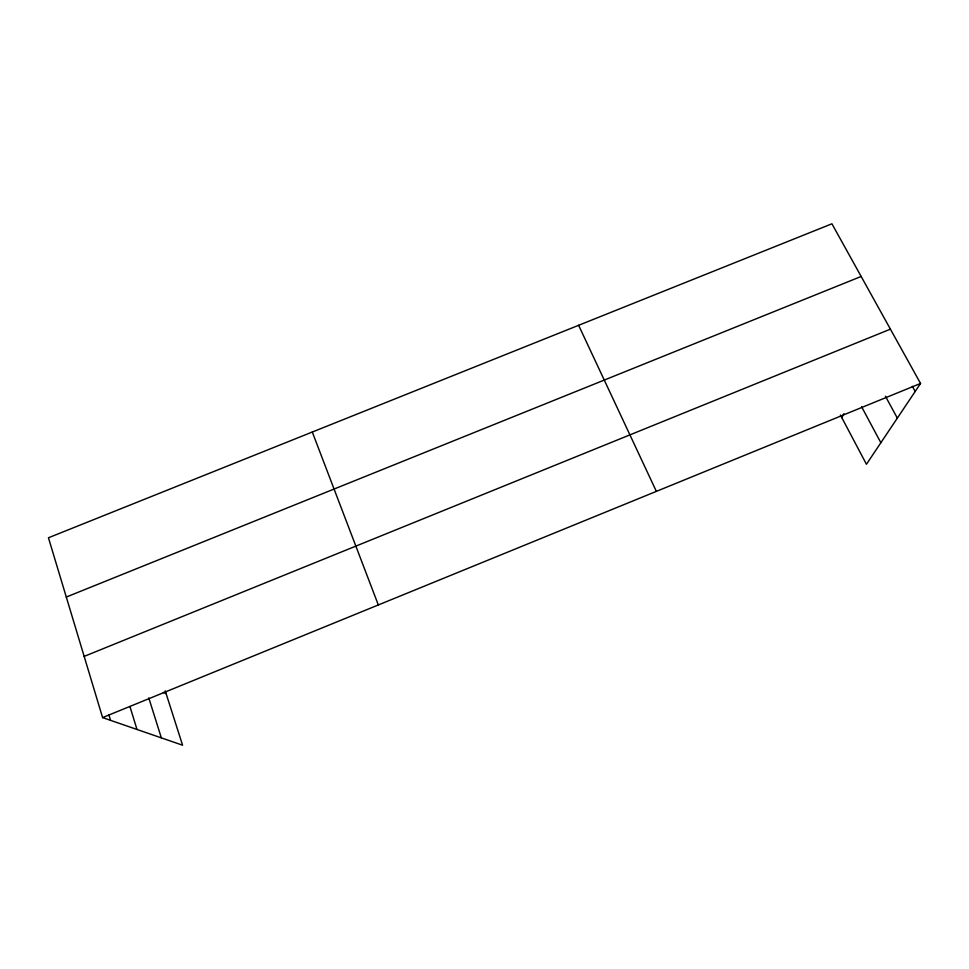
<?xml version="1.0" encoding="UTF-8"?>
<svg xmlns="http://www.w3.org/2000/svg" width="969" height="969" viewBox="0 0 969 969"><rect width="100%" height="100%" fill="white"/><g stroke="black" fill="none" stroke-linecap="round" stroke-linejoin="round"><path stroke-width="1.45" d="M841.782 417.603L843.951 413.666M165.227 690.849L182.584 745.209L102.593 717.593L48.45 537.771L831.923 223.791L920.55 383.458L866.443 464.272L840.438 415.059M102.593 717.593L920.55 383.458M84.17 656.388L890.414 329.157M66.292 597.049L861.162 276.468M163.398 692.423L166.123 693.659M912.35 386.316L915.196 391.464M885.46 396.26L897.342 418.123M861.586 406.738L880.857 442.736M578.626 325.293L656.364 491.38M312.297 432.029L378.322 604.959M148.778 697.898L161.351 737.881M129.907 706.486L137.004 729.475M108.794 714.565L110.551 720.342"/></g></svg>
